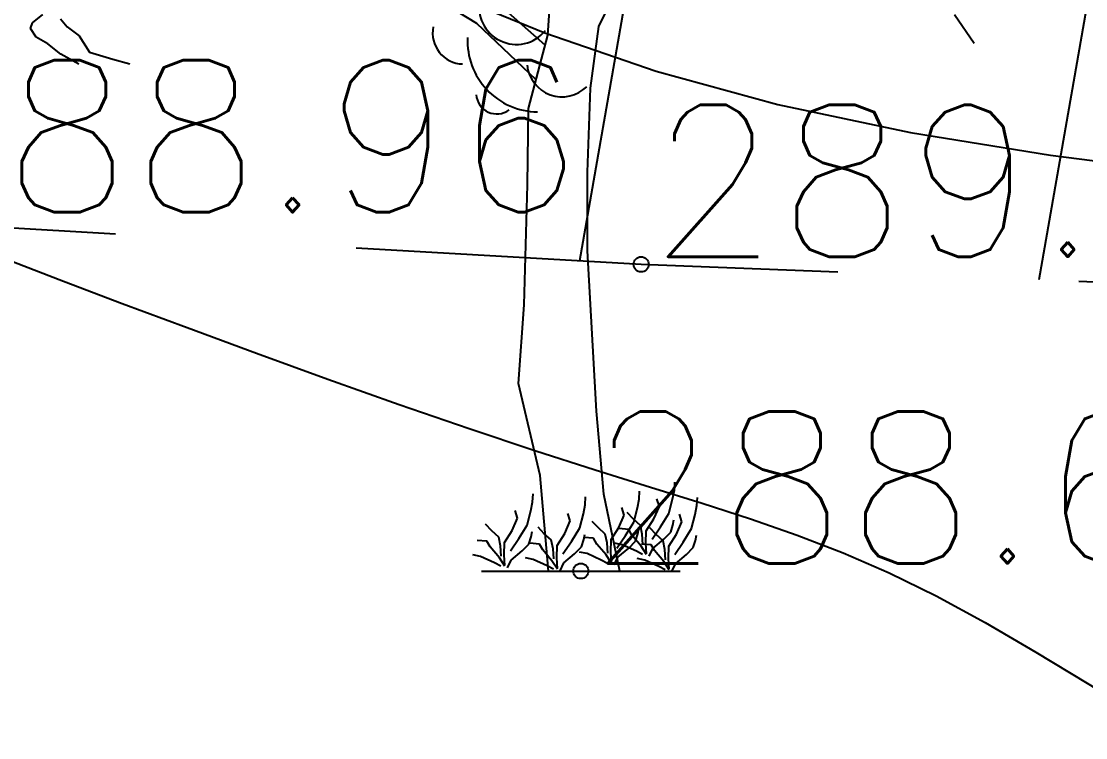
# Model space of a CAD drawing. Extents: x 524954 to 526204, y 9523489 to 9524010.
# Drawn here: x 525935.4 to 525942.4, y 9523752.04 to 9523756.75 of the extents above; entities that cross this region are included whole.
import ezdxf

# ---------------------------------------------------------------- set-up
doc = ezdxf.new("R2010")
doc.units = 0
doc.header["$PDMODE"] = 33
doc.header["$PDSIZE"] = 0.1
doc.linetypes.add('ACAD_ISO12W100', pattern=[21, 12, -3, 0, -3, 0, -3])
doc.linetypes.add('CACHE2', pattern=[4.7625, 3.175, -1.5875])
for name, color, linetype in [('Arbre', 34, 'ACAD_ISO12W100'), ('Bas_Talus', 40, 'CACHE2'), ('CN_01_00', 3, 'Continuous'), ('CN_10_00', 1, 'Continuous'), ('Talus', 2, 'Continuous'), ('TopoAlt', 3, 'Continuous'), ('TOPOJIS', 7, 'Continuous')]:
    doc.layers.add(name, color=color, linetype=linetype)
doc.styles.add('Simplex 1.0', font='Simplex.shx', dxfattribs={"width": 0.99, "height": 1})

# ---------------------------------------------------------------- blocks, each defined once
blk = doc.blocks.new('TCPOINT M')
at = {"color": 0}
blk.add_point((0, 0), dxfattribs=at)
at = {"layer": 'TopoAlt', "style": 'Simplex 1.0', "width": 0.99}
blk.add_attdef('ALT', (0.15, 0.15), '', height=1, dxfattribs=at)
blk = doc.blocks.new('v088')
at = {"linetype": 'Continuous'}
for p, q in [((-0.2169, 3.5272), (-0.1657, 4.3492)), ((0.1177, 3.584), (0.2848, 3.9233)), ((-0.6849, 3.6045), (-1.0692, 3.839)), ((-0.2343, 3.4611), (-0.589, 3.7744)), ((-3.6087, 3.6076), (-3.5422, 3.6629)), ((2.4606, 3.664), (2.589, 3.4739)), ((-3.6232, 3.5708), (-3.6087, 3.6076)), ((-3.4261, 3.6355), (-3.3805, 3.5833)), ((-3.3805, 3.5833), (-3.3028, 3.5236)), ((-0.2941, 3.234), (-0.6849, 3.6045)), ((0.064, 3.1786), (0.1177, 3.584)), ((-3.5847, 3.5138), (-3.6232, 3.5708)), ((-3.5091, 3.4694), (-3.5847, 3.5138)), ((-3.3028, 3.5236), (-3.2344, 3.4162)), ((-0.3436, 3.0457), (-0.2169, 3.5272)), ((-3.4228, 3.4031), (-3.5091, 3.4694)), ((-3.3055, 3.337), (-3.4228, 3.4031)), ((-3.2344, 3.4162), (-3.081, 3.3703)), ((-3.081, 3.3703), (-2.9682, 3.3386)), ((0.0445, 2.6247), (0.064, 3.1786)), ((-0.3518, 2.5418), (-0.3436, 3.0457)), ((0.0429, 2.1085), (0.0445, 2.6247)), ((-0.3726, 1.7516), (-0.3518, 2.5418)), ((0.1022, 1.0525), (0.0429, 2.1085)), ((-0.4115, 1.2346), (-0.3726, 1.7516)), ((-0.2683, 0.6281), (-0.4115, 1.2346)), ((0.151, 0.5063), (0.1022, 1.0525)), ((-0.2127, 0), (-0.2683, 0.6281)), ((0.6155, 0.5313), (0.6179, 0.5842)), ((-0.3173, 0.4544), (-0.3149, 0.5073)), ((0.2565, 0), (0.151, 0.5063)), ((0.3847, 0.4736), (0.3871, 0.5265)), ((0.6034, 0.4736), (0.6155, 0.5313)), ((-0.3294, 0.3967), (-0.3173, 0.4544)), ((0.0168, 0.3774), (0.0288, 0.4351)), ((0.0288, 0.4351), (0.0313, 0.488)), ((0.3726, 0.4159), (0.3847, 0.4736)), ((0.4808, 0.3438), (0.5169, 0.4255)), ((0.5169, 0.4255), (0.5001, 0.476)), ((0.5794, 0.3798), (0.6034, 0.4736)), ((0.7525, 0.3726), (0.7645, 0.4303)), ((0.7645, 0.4303), (0.7669, 0.4832)), ((-0.4159, 0.3486), (-0.4327, 0.3991)), ((-0.3534, 0.3029), (-0.3294, 0.3967)), ((-0.0697, 0.3294), (-0.0865, 0.3798)), ((-0.0072, 0.2837), (0.0168, 0.3774)), ((0.25, 0.2861), (0.2861, 0.3678)), ((0.2861, 0.3678), (0.2693, 0.4183)), ((0.3462, 0.3414), (0.3053, 0.3847)), ((0.3486, 0.3221), (0.3726, 0.4159)), ((0.5241, 0.2909), (0.5794, 0.3798)), ((0.6659, 0.3246), (0.6491, 0.375)), ((0.7285, 0.2789), (0.7525, 0.3726)), ((-0.5866, 0.2645), (-0.6275, 0.3077)), ((-0.452, 0.2669), (-0.4159, 0.3486)), ((-0.4087, 0.214), (-0.3534, 0.3029)), ((-0.2404, 0.2452), (-0.2813, 0.2885)), ((-0.1058, 0.2476), (-0.0697, 0.3294)), ((-0.0625, 0.1947), (-0.0072, 0.2837)), ((0.1154, 0.2837), (0.0745, 0.327)), ((0.1611, 0.2428), (0.1154, 0.2837)), ((0.1995, 0.2068), (0.25, 0.2861)), ((0.2933, 0.2332), (0.3486, 0.3221)), ((0.3919, 0.3005), (0.3462, 0.3414)), ((0.4039, 0.2428), (0.3919, 0.3005)), ((0.4303, 0.2645), (0.4808, 0.3438)), ((0.4953, 0.2404), (0.4544, 0.2837)), ((0.4688, 0.2092), (0.5241, 0.2909)), ((0.5914, 0.2548), (0.6058, 0.3029)), ((0.6058, 0.3029), (0.6131, 0.3366)), ((0.6299, 0.2428), (0.6659, 0.3246)), ((-0.5409, 0.2236), (-0.5866, 0.2645)), ((-0.5289, 0.1659), (-0.5409, 0.2236)), ((-0.5025, 0.1875), (-0.452, 0.2669)), ((-0.464, 0.1322), (-0.4087, 0.214)), ((-0.3414, 0.1779), (-0.327, 0.226)), ((-0.327, 0.226), (-0.3197, 0.2596)), ((-0.1947, 0.2043), (-0.2404, 0.2452)), ((-0.1563, 0.1683), (-0.1058, 0.2476)), ((0.0192, 0.2068), (0.0264, 0.2404)), ((0.0841, 0.2164), (0.0192, 0.2212)), ((0.1058, 0.1779), (0.0841, 0.2164)), ((0.1731, 0.1851), (0.1611, 0.2428)), ((0.238, 0.1515), (0.2933, 0.2332)), ((0.3149, 0.2741), (0.25, 0.2789)), ((0.3366, 0.2356), (0.3149, 0.2741)), ((0.3967, 0.1635), (0.3366, 0.2356)), ((0.3606, 0.1971), (0.375, 0.2452)), ((0.375, 0.2452), (0.3823, 0.2789)), ((0.4087, 0.1755), (0.4039, 0.2428)), ((0.4279, 0.1827), (0.4303, 0.2645)), ((0.5409, 0.1995), (0.4953, 0.2404)), ((0.5457, 0.2092), (0.5914, 0.2548)), ((0.5794, 0.1635), (0.6299, 0.2428)), ((0.6732, 0.1899), (0.7285, 0.2789)), ((0.7549, 0.2019), (0.7621, 0.2356)), ((-0.6179, 0.1971), (-0.6828, 0.2019)), ((-0.5962, 0.1587), (-0.6179, 0.1971)), ((-0.5361, 0.0865), (-0.5962, 0.1587)), ((-0.5241, 0.0986), (-0.5289, 0.1659)), ((-0.5049, 0.1058), (-0.5025, 0.1875)), ((-0.3871, 0.1322), (-0.3414, 0.1779)), ((-0.2717, 0.1779), (-0.3366, 0.1827)), ((-0.25, 0.1394), (-0.2717, 0.1779)), ((-0.1827, 0.1467), (-0.1947, 0.2043)), ((-0.1779, 0.0793), (-0.1827, 0.1467)), ((-0.1587, 0.0865), (-0.1563, 0.1683)), ((-0.1178, 0.113), (-0.0625, 0.1947)), ((-0.0409, 0.113), (0.0048, 0.1587)), ((0.0048, 0.1587), (0.0192, 0.2068)), ((0.1659, 0.1058), (0.1058, 0.1779)), ((0.1779, 0.1178), (0.1731, 0.1851)), ((0.1971, 0.125), (0.1995, 0.2068)), ((0.2717, 0.1731), (0.2212, 0.1827)), ((0.2428, 0.0914), (0.3149, 0.1515)), ((0.3654, 0.1298), (0.2717, 0.1731)), ((0.3149, 0.1515), (0.3606, 0.1971)), ((0.4327, 0.1082), (0.3967, 0.1635)), ((0.464, 0.1731), (0.3991, 0.1779)), ((0.4327, 0.113), (0.4279, 0.1827)), ((0.4496, 0.0986), (0.4736, 0.1491)), ((0.4856, 0.1346), (0.464, 0.1731)), ((0.4736, 0.1491), (0.5457, 0.2092)), ((0.5529, 0.1418), (0.5409, 0.1995)), ((0.5578, 0.0745), (0.5529, 0.1418)), ((0.577, 0.0817), (0.5794, 0.1635)), ((0.6179, 0.1082), (0.6732, 0.1899)), ((0.6948, 0.1082), (0.7405, 0.1539)), ((0.7405, 0.1539), (0.7549, 0.2019)), ((-0.6611, 0.0962), (-0.7116, 0.1058)), ((-0.5674, 0.0529), (-0.6611, 0.0962)), ((-0.5001, 0.0313), (-0.5361, 0.0865)), ((-0.5001, 0.0361), (-0.5049, 0.1058)), ((-0.4832, 0.0216), (-0.4592, 0.0721)), ((-0.4592, 0.0721), (-0.3871, 0.1322)), ((-0.3149, 0.0769), (-0.3654, 0.0865)), ((-0.2212, 0.0337), (-0.3149, 0.0769)), ((-0.1899, 0.0673), (-0.25, 0.1394)), ((-0.1539, 0.0168), (-0.1587, 0.0865)), ((-0.113, 0.0529), (-0.0409, 0.113)), ((0.0409, 0.1154), (-0.0096, 0.125)), ((0.1346, 0.0721), (0.0409, 0.1154)), ((0.1755, 0.0505), (0.1346, 0.0721)), ((0.2019, 0.0505), (0.1659, 0.1058)), ((0.2019, 0.0553), (0.1971, 0.125)), ((0.2188, 0.0409), (0.2428, 0.0914)), ((0.4063, 0.1082), (0.3654, 0.1298)), ((0.4207, 0.0721), (0.3702, 0.0817)), ((0.5145, 0.0288), (0.4207, 0.0721)), ((0.5457, 0.0625), (0.4856, 0.1346)), ((0.5818, 0.012), (0.577, 0.0817)), ((0.6227, 0.0481), (0.6948, 0.1082)), ((-0.6539, 0), (0.6539, 0)), ((-0.5265, 0.0313), (-0.5674, 0.0529)), ((-0.1803, 0.012), (-0.2212, 0.0337)), ((-0.1539, 0.012), (-0.1899, 0.0673)), ((-0.137, 0.0024), (-0.113, 0.0529)), ((0.5554, 0.0072), (0.5145, 0.0288)), ((0.5818, 0.0072), (0.5457, 0.0625)), ((0.5986, -0.0024), (0.6227, 0.0481))]:
    blk.add_line(p, q, dxfattribs=at)
for centre, major_axis, start_param, end_param in [((-0.4244, 3.7128), (0.1741, 0.1741), 2.133893, 4.816631), ((-0.7718, 3.542), (-0.1445, 0.1445), 0.590553, 2.325666), ((-0.2796, 3.4886), (0.3298, 0.3298), 2.307735, 3.914618), ((-0.1231, 3.3539), (0.1641, 0.1641), 2.463212, 4.701636), ((-0.5529, 3.1452), (0.0964, 0.0964), 2.435534, 4.557933)]:
    blk.add_ellipse(centre, major_axis=major_axis, ratio=1, start_param=start_param, end_param=end_param, dxfattribs=at)

msp = doc.modelspace()

# ---------------------------------------------------------------- linework, layer by layer
at = {"layer": 'Bas_Talus', "flags": 128}
msp.add_lwpolyline([(525965.4864, 9523714.4449), (525966.2719, 9523716.957), (525966.4449, 9523722.9543), (525961.2731, 9523735.6248), (525960.5147, 9523740.0342), (525958.4779, 9523750.5964), (525953.556, 9523755.2722), (525948.8215, 9523754.7872), (525939.4783, 9523755.1508), (525934.3763, 9523755.4442), (525928.2472, 9523755.5473)], dxfattribs=at)
at = {"layer": 'CN_01_00', "elevation": 289, "flags": 128}
msp.add_lwpolyline([(525935.3457, 9523755.1676), (525935.6766, 9523755.0405), (525936.0625, 9523754.8943), (525936.4898, 9523754.7345), (525936.9452, 9523754.5667), (525937.4152, 9523754.3963), (525937.8863, 9523754.2288), (525938.3452, 9523754.0698), (525938.7783, 9523753.9248), (525939.1755, 9523753.7975), (525939.5402, 9523753.6839), (525939.8792, 9523753.5783), (525940.1989, 9523753.475), (525940.5062, 9523753.3682), (525940.8078, 9523753.252), (525941.1102, 9523753.1209), (525941.4203, 9523752.9689), (525941.7428, 9523752.7927), (525942.0755, 9523752.5983), (525942.4144, 9523752.394), (525942.7554, 9523752.1882), (525943.0944, 9523751.9891)], dxfattribs=at)
at = {"layer": 'CN_10_00', "elevation": 290, "flags": 128}
msp.add_lwpolyline([(525935.2652, 9523758.5036), (525935.8138, 9523758.1934), (525936.368, 9523757.8769), (525936.9379, 9523757.5605), (525937.5337, 9523757.2506), (525938.1656, 9523756.9535), (525938.8437, 9523756.6757), (525939.5782, 9523756.4234), (525940.3792, 9523756.2032), (525941.2508, 9523756.0194), (525942.1724, 9523755.8695), (525943.1172, 9523755.7489)], dxfattribs=at)
at = {"layer": 'Talus'}
for p, q in [((525939.9156, 9523759.9915), (525939.0732, 9523755.1741)), ((525942.8707, 9523759.4747), (525942.0969, 9523755.0489))]:
    msp.add_line(p, q, dxfattribs=at)

# ---------------------------------------------------------------- block references
at = {"layer": 'Arbre'}
msp.add_blockref('v088', (525939.0814, 9523753.1323), dxfattribs=at)
at = {"layer": 'TOPOJIS'}
ref = msp.add_blockref('TCPOINT M', (525934.3763, 9523755.4442, 288.96), dxfattribs=at)
ref.add_attrib('ALT', '288.96', (525934.4263, 9523755.4942, 288.96), dxfattribs={"layer": 'TopoAlt', "height": 1, "style": 'Simplex 1.0', "width": 0.99})
ref = msp.add_blockref('TCPOINT M', (525939.4783, 9523755.1508, 289.81), dxfattribs=at)
ref.add_attrib('ALT', '289.81', (525939.5283, 9523755.2008, 289.81), dxfattribs={"layer": 'TopoAlt', "height": 1, "style": 'Simplex 1.0', "width": 0.99})
ref = msp.add_blockref('TCPOINT M', (525939.0814, 9523753.1323, 288.67), dxfattribs=at)
ref.add_attrib('ALT', '288.67', (525939.1314, 9523753.1823, 288.67), dxfattribs={"layer": 'TopoAlt', "height": 1, "style": 'Simplex 1.0', "width": 0.99})

doc.saveas('drawing.dxf')
